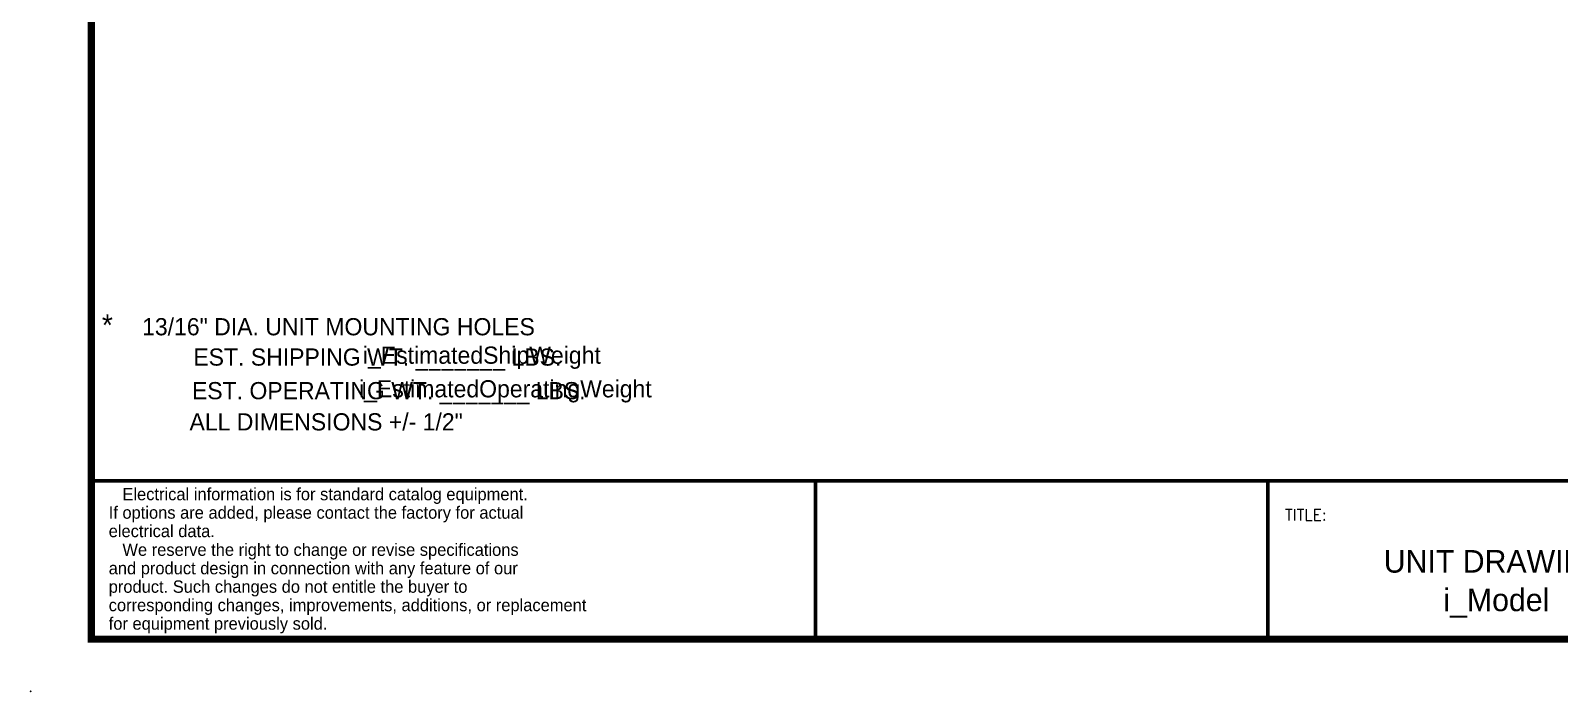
# Model space of a CAD drawing. Extents: x 6 to 271, y -23 to 146.
# Drawn here: x 5.6 to 140.8, y -22.9 to 35.6 of the extents above; entities that cross this region are included whole.
import ezdxf
from ezdxf.enums import TextEntityAlignment as Align

# ---------------------------------------------------------------- set-up
doc = ezdxf.new("R2010")
doc.units = 0
doc.header["$MEASUREMENT"] = 0
doc.layers.get('0').update_dxf_attribs({"linetype": 'CONTINUOUS'})
doc.styles.add('SIMPLEX', font='SIMPLEX')

msp = doc.modelspace()

# ---------------------------------------------------------------- linework, layer by layer
at = {"color": 0}
for p, q in [((75.00775, -18.24898), (75.00775, -4.24912)), ((115.00735, -18.24898), (115.00735, -4.24912))]:
    msp.add_line(p, q, dxfattribs=at)
for points, const_width in [([(11.00839, -18.24898), (267.00583, -18.24898), (267.00583, 141.74942), (11.00839, 141.74942), (11.00839, -18.24898)], 0.63999), ([(75.38609, -4.24912), (11.00839, -4.24912)], 0.32), ([(267.00583, -4.24912), (75.00775, -4.24912), (75.00775, -18.24898)], 0.32), ([(115.00735, -4.24912), (115.00735, -18.24898)], 0.32)]:
    msp.add_lwpolyline(points, dxfattribs=dict(at, const_width=const_width))
msp.add_point((5.62746, -22.87419), dxfattribs=at)

# ---------------------------------------------------------------- texts
for s, height, p in [('*', 1.87063, (12.41754, 8.59911)), ('EST. SHIPPING WT. _______ LBS.', 1.5199848, (36.27932, 5.94276)), ('i_EstimatedShipWeight', 1.5217292, (45.51786, 6.1088)), ('EST. OPERATING WT. _______ LBS.', 1.5199848, (37.2886, 2.96957)), ('i_EstimatedOperatingWeight', 1.5199848, (47.59767, 3.13561)), ('ALL DIMENSIONS +/- 1/2"', 1.5199848, (31.75397, 0.21106)), ('UNIT DRAWING', 1.99998, (135.19615, -12.36641)), ('i_Model', 1.99998, (135.19615, -15.77508))]:
    msp.add_text(s, height=height, dxfattribs=at).set_placement(p, align=Align.CENTER)
msp.add_text('13/16" DIA. UNIT MOUNTING HOLES', height=1.5199848, dxfattribs=at).set_placement((15.48474, 8.62543))
at = {"color": 0, "lineweight": 25}
for s, p in [('   Electrical information is for standard catalog equipment.', (12.53405, -5.96399)), ('If options are added, please contact the factory for actual', (12.53405, -7.59637)), ('electrical data.', (12.53405, -9.22876)), ('   We reserve the right to change or revise specifications', (12.53405, -10.88173)), ('and product design in connection with any feature of our', (12.53405, -12.51412)), ('product. Such changes do not entitle the buyer to', (12.53405, -14.1465)), ('corresponding changes, improvements, additions, or replacement ', (12.53405, -15.77889)), ('for equipment previously sold.', (12.53405, -17.41127))]:
    msp.add_text(s, height=1.0882574, dxfattribs=at).set_placement(p)
at = {"color": 0, "style": 'SIMPLEX'}
msp.add_text('TITLE:', height=0.99999, dxfattribs=at).set_placement((116.50733, -7.74909))

doc.saveas('drawing.dxf')
